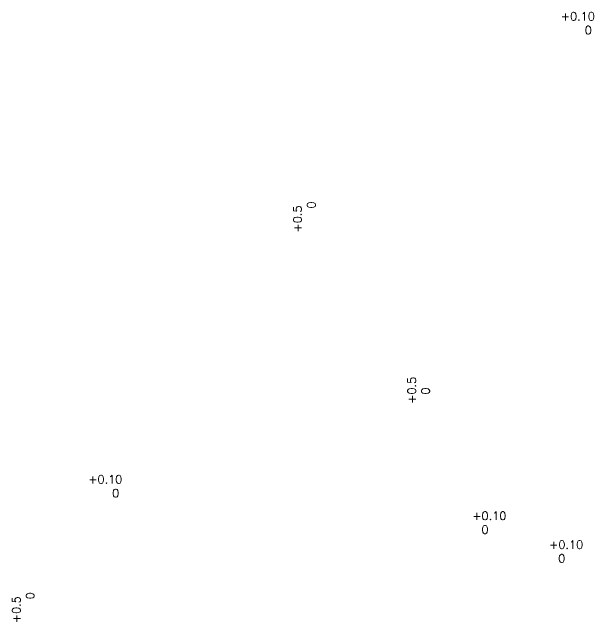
# Model space of a CAD drawing. Header units: millimetres. Extents: x 1188 to 14709, y -1491 to 2629.
# Drawn here: x 8761.4 to 9112.6, y -1427.8 to -1059.5 of the extents above; entities that cross this region are included whole.
import ezdxf

# ---------------------------------------------------------------- set-up
doc = ezdxf.new("R2010")
doc.units = ezdxf.units.MM
doc.layers.add('1', color=3, linetype='Continuous', lineweight=15)
doc.styles.add('GB2312', font='')
doc.styles.get('GB2312').set_extended_font_data('FangSong_GB2312')

msp = doc.modelspace()

# ---------------------------------------------------------------- texts
at = {"layer": '1', "char_height": 5, "width": 27.2958, "attachment_point": 1, "style": 'GB2312'}
for s, insert in [(' \\Ftxt.shx,hztxt.shx;+0.10\\P    0', (9089.26034, -1059.48255)), (' \\Ftxt.shx,hztxt.shx;+0.10\\P    0', (8803.92407, -1339.24701)), (' {\\Ftxt,hztxt|c134;+0.10\\P  0}', (9035.82746, -1361.25991)), (' {\\Ftxt,hztxt|c134;+0.10\\P  0}', (9082.19275, -1378.6891))]:
    msp.add_mtext(s, dxfattribs=dict(at, insert=insert))
at = {"layer": '1', "char_height": 5, "width": 27.2958, "attachment_point": 1, "rotation": 90, "style": 'GB2312'}
for s, insert in [(' \\Ftxt.shx,hztxt.shx;+0.5\\P    0', (8931.17069, -1196.00269)), (' {\\Ftxt,hztxt|c134;+0.5\\P  0}', (9000.15891, -1299.48654)), (' \\Ftxt.shx,hztxt.shx;+0.5\\P    0', (8761.39095, -1432.08136))]:
    msp.add_mtext(s, dxfattribs=dict(at, insert=insert))

doc.saveas('drawing.dxf')
